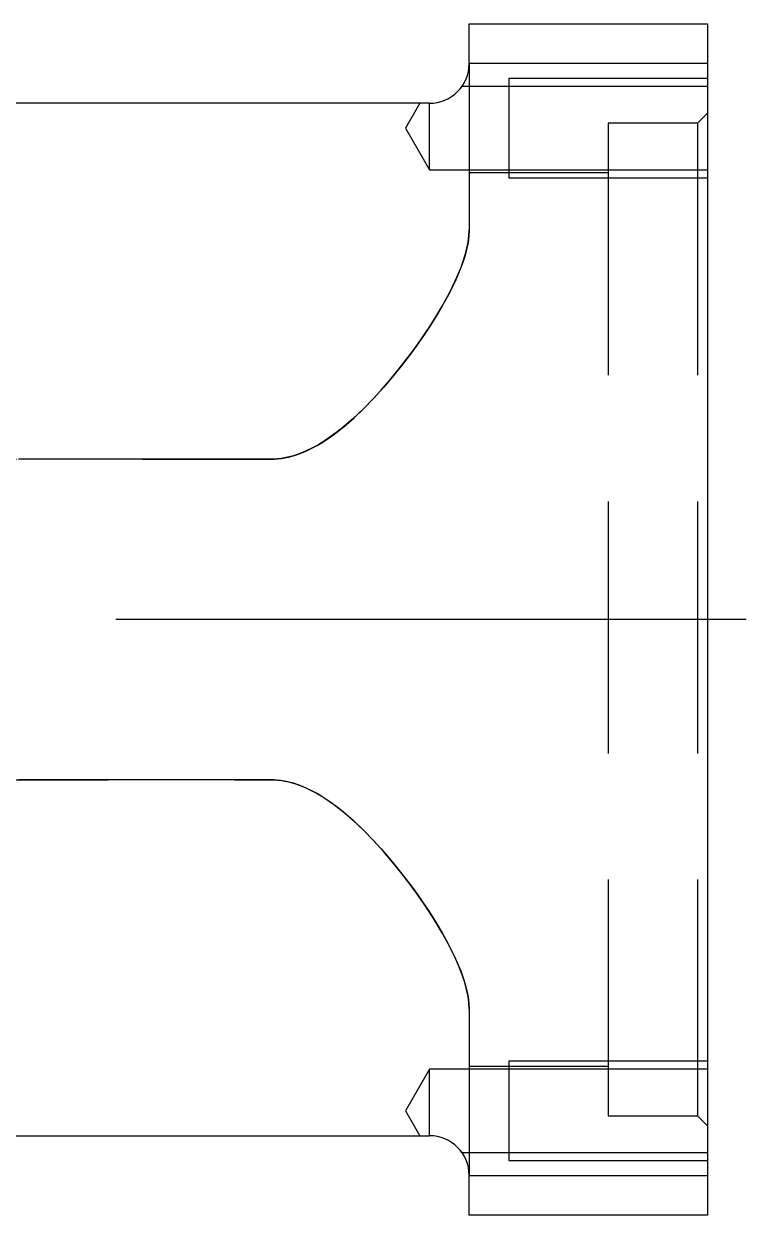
# Model space of a CAD drawing. Extents: x -11 to 1025, y -344 to 120.
# Drawn here: x 843.1 to 879.5, y -300 to -240 of the extents above; entities that cross this region are included whole.
import ezdxf

# ---------------------------------------------------------------- set-up
doc = ezdxf.new("R2010")
doc.units = 0
doc.linetypes.add('CENTER', pattern=[50.8, 31.75, -6.35, 6.35, -6.35])
doc.linetypes.add('DASHED', pattern=[19.05, 12.7, -6.35])
doc.layers.get('0').update_dxf_attribs({"linetype": 'CONTINUOUS'})
doc.layers.add('CENTER', color=1, linetype='CENTER')

msp = doc.modelspace()

# ---------------------------------------------------------------- linework, layer by layer
at = {"color": 7, "linetype": 'CONTINUOUS'}
for p, q in [((865.5, -242), (865.5, -240)), ((865.5, -240), (877.5, -240)), ((877.5, -240), (877.5, -242)), ((877.5, -242), (865.5, -242)), ((877.5, -242), (877.5, -298)), ((863.5, -244), (830, -244)), ((830, -296), (863.5, -296)), ((865.5, -300), (865.5, -298)), ((865.5, -298), (877.5, -298)), ((877.5, -298), (877.5, -300)), ((877.5, -300), (865.5, -300))]:
    msp.add_line(p, q, dxfattribs=at)
at = {"color": 3, "linetype": 'DASHED'}
for p, q in [((865.5, -242), (865.5, -250.372)), ((877.5, -242.751), (867.5, -242.751)), ((867.5, -242.751), (867.5, -247.751)), ((865.118, -243.175), (865.135, -243.151)), ((867.5, -243.151), (865.135, -243.151)), ((877.5, -243.151), (867.5, -243.151)), ((863.01, -244), (862.288, -245.251)), ((863.5, -247.351), (863.5, -244)), ((877.5, -244.5), (877, -245)), ((862.288, -245.251), (863.5, -247.351)), ((877, -245), (872.5, -245)), ((872.5, -245), (872.5, -295)), ((877, -245), (877, -295)), ((863.5, -247.351), (867.5, -247.351)), ((872.5, -247.5), (865.5, -247.5)), ((867.5, -247.351), (877.5, -247.351)), ((867.5, -247.751), (877.5, -247.751)), ((865.485, -250.687), (865.442, -251.017)), ((865.445, -250.995), (865.486, -250.677)), ((865.5, -250.372), (865.485, -250.687)), ((865.486, -250.677), (865.5, -250.372)), ((865.371, -251.361), (865.274, -251.716)), ((865.3, -251.628), (865.384, -251.306)), ((865.442, -251.017), (865.371, -251.361)), ((865.384, -251.306), (865.445, -250.995)), ((865.073, -252.301), (865.196, -251.96)), ((865.274, -251.716), (865.148, -252.098)), ((865.196, -251.96), (865.3, -251.628)), ((864.997, -252.491), (864.823, -252.895)), ((864.885, -252.756), (865.073, -252.301)), ((865.148, -252.098), (864.997, -252.491)), ((864.823, -252.895), (864.627, -253.307)), ((864.668, -253.223), (864.885, -252.756)), ((864.388, -253.77), (864.126, -254.241)), ((864.137, -254.222), (864.425, -253.701)), ((864.627, -253.307), (864.388, -253.77)), ((864.425, -253.701), (864.668, -253.223)), ((863.822, -254.752), (864.137, -254.222)), ((864.126, -254.241), (863.841, -254.72)), ((863.481, -255.289), (863.822, -254.752)), ((863.841, -254.72), (863.537, -255.204)), ((863.117, -255.832), (863.481, -255.289)), ((863.537, -255.204), (863.203, -255.708)), ((862.741, -256.363), (863.117, -255.832)), ((863.203, -255.708), (862.848, -256.215)), ((862.474, -256.726), (862.081, -257.236)), ((862.344, -256.897), (862.741, -256.363)), ((862.848, -256.215), (862.474, -256.726)), ((862.081, -257.236), (861.642, -257.781)), ((861.925, -257.432), (862.344, -256.897)), ((861.07, -258.444), (861.486, -257.965)), ((861.642, -257.781), (861.18, -258.324)), ((861.486, -257.965), (861.925, -257.432)), ((860.635, -258.921), (861.07, -258.444)), ((861.18, -258.324), (860.694, -258.861)), ((860.179, -259.389), (860.635, -258.921)), ((860.694, -258.861), (860.182, -259.387)), ((860.182, -259.387), (859.641, -259.896)), ((859.701, -259.844), (860.179, -259.389)), ((858.667, -260.694), (859.197, -260.281)), ((859.071, -260.382), (858.785, -260.606)), ((859.641, -259.896), (859.071, -260.382)), ((859.197, -260.281), (859.701, -259.844)), ((858.125, -261.065), (858.4, -260.883)), ((858.49, -260.822), (858.185, -261.026)), ((858.4, -260.883), (858.667, -260.694)), ((858.785, -260.606), (858.49, -260.822)), ((857.111, -261.59), (856.887, -261.675)), ((856.935, -261.658), (857.245, -261.534)), ((857.331, -261.496), (857.111, -261.59)), ((857.245, -261.534), (857.547, -261.392)), ((857.545, -261.393), (857.331, -261.496)), ((857.87, -261.218), (857.545, -261.393)), ((857.547, -261.392), (857.84, -261.235)), ((857.84, -261.235), (858.125, -261.065)), ((858.185, -261.026), (857.87, -261.218)), ((855.5, -261.922), (815, -261.922)), ((830, -261.922), (855.5, -261.922)), ((855.5, -261.922), (855.68, -261.918)), ((855.674, -261.918), (855.5, -261.922)), ((855.848, -261.906), (855.674, -261.918)), ((855.68, -261.918), (855.86, -261.905)), ((856.021, -261.887), (855.848, -261.906)), ((855.86, -261.905), (856.04, -261.884)), ((856.192, -261.86), (856.021, -261.887)), ((856.04, -261.884), (856.217, -261.856)), ((856.427, -261.811), (856.192, -261.86)), ((856.217, -261.856), (856.4, -261.817)), ((856.4, -261.817), (856.581, -261.772)), ((856.659, -261.749), (856.427, -261.811)), ((856.581, -261.772), (856.759, -261.718)), ((856.887, -261.675), (856.659, -261.749)), ((856.759, -261.718), (856.935, -261.658)), ((855.5, -278.078), (815.563, -278.078)), ((815.563, -278.078), (855.5, -278.078)), ((855.5, -278.078), (855.68, -278.082)), ((855.674, -278.082), (855.5, -278.078)), ((855.848, -278.094), (855.674, -278.082)), ((855.68, -278.082), (855.86, -278.095)), ((856.021, -278.113), (855.848, -278.094)), ((855.86, -278.095), (856.04, -278.116)), ((856.192, -278.14), (856.021, -278.113)), ((856.04, -278.116), (856.217, -278.144)), ((856.427, -278.189), (856.192, -278.14)), ((856.217, -278.144), (856.4, -278.183)), ((856.4, -278.183), (856.581, -278.228)), ((856.659, -278.251), (856.427, -278.189)), ((856.581, -278.228), (856.759, -278.282)), ((856.887, -278.325), (856.659, -278.251)), ((856.759, -278.282), (856.935, -278.342)), ((857.111, -278.41), (856.887, -278.325)), ((856.935, -278.342), (857.245, -278.466)), ((857.331, -278.504), (857.111, -278.41)), ((857.245, -278.466), (857.547, -278.608)), ((857.545, -278.607), (857.331, -278.504)), ((857.87, -278.782), (857.545, -278.607)), ((857.547, -278.608), (857.84, -278.765)), ((857.84, -278.765), (858.125, -278.935)), ((858.185, -278.974), (857.87, -278.782)), ((858.125, -278.935), (858.4, -279.117)), ((858.49, -279.178), (858.185, -278.974)), ((858.4, -279.117), (858.667, -279.306)), ((858.785, -279.394), (858.49, -279.178)), ((858.667, -279.306), (859.197, -279.719)), ((859.071, -279.618), (858.785, -279.394)), ((859.641, -280.104), (859.071, -279.618)), ((859.197, -279.719), (859.701, -280.156)), ((860.182, -280.613), (859.641, -280.104)), ((859.701, -280.156), (860.179, -280.611)), ((860.179, -280.611), (860.635, -281.079)), ((860.694, -281.139), (860.182, -280.613)), ((860.635, -281.079), (861.07, -281.556)), ((861.18, -281.676), (860.694, -281.139)), ((861.07, -281.556), (861.486, -282.035)), ((861.642, -282.219), (861.18, -281.676)), ((861.486, -282.035), (861.925, -282.568)), ((862.081, -282.764), (861.642, -282.219)), ((861.925, -282.568), (862.344, -283.103)), ((862.474, -283.274), (862.081, -282.764)), ((862.344, -283.103), (862.741, -283.637)), ((862.848, -283.785), (862.474, -283.274)), ((862.741, -283.637), (863.117, -284.168)), ((863.203, -284.292), (862.848, -283.785)), ((863.117, -284.168), (863.481, -284.711)), ((863.537, -284.796), (863.203, -284.292)), ((863.481, -284.711), (863.822, -285.248)), ((863.841, -285.28), (863.537, -284.796)), ((863.822, -285.248), (864.137, -285.778)), ((864.126, -285.759), (863.841, -285.28)), ((864.388, -286.23), (864.126, -285.759)), ((864.137, -285.778), (864.425, -286.299)), ((864.627, -286.693), (864.388, -286.23)), ((864.425, -286.299), (864.668, -286.777)), ((864.823, -287.105), (864.627, -286.693)), ((864.668, -286.777), (864.885, -287.244)), ((864.997, -287.509), (864.823, -287.105)), ((864.885, -287.244), (865.073, -287.699)), ((865.148, -287.902), (864.997, -287.509)), ((865.073, -287.699), (865.196, -288.04)), ((865.274, -288.284), (865.148, -287.902)), ((865.196, -288.04), (865.3, -288.372)), ((865.371, -288.639), (865.274, -288.284)), ((865.3, -288.372), (865.384, -288.694)), ((865.442, -288.983), (865.371, -288.639)), ((865.384, -288.694), (865.445, -289.005)), ((865.485, -289.313), (865.442, -288.983)), ((865.445, -289.005), (865.486, -289.323)), ((865.5, -289.628), (865.485, -289.313)), ((865.486, -289.323), (865.5, -289.628)), ((865.5, -289.628), (865.5, -298)), ((863.5, -292.649), (862.288, -294.749)), ((867.5, -292.649), (863.5, -292.649)), ((863.5, -296), (863.5, -292.649)), ((865.5, -292.5), (872.5, -292.5)), ((877.5, -292.249), (867.5, -292.249)), ((867.5, -292.249), (867.5, -297.249)), ((877.5, -292.649), (867.5, -292.649)), ((862.288, -294.749), (863.01, -296)), ((872.5, -295), (877, -295)), ((877, -295), (877.5, -295.5)), ((865.135, -296.849), (865.054, -296.742)), ((865.135, -296.849), (867.5, -296.849)), ((867.5, -296.849), (877.5, -296.849)), ((867.5, -297.249), (877.5, -297.249))]:
    msp.add_line(p, q, dxfattribs=at)
at = {"color": 7, "linetype": 'CONTINUOUS'}
for centre, start, end in [((863.5, -242), 270, 0), ((863.5, -298), 0, 90)]:
    msp.add_arc(centre, 2, start, end, dxfattribs=at)
at = {"layer": 'CENTER', "color": 1, "linetype": 'CENTER'}
msp.add_line((879.45, -270), (820, -270), dxfattribs=at)

doc.saveas('drawing.dxf')
